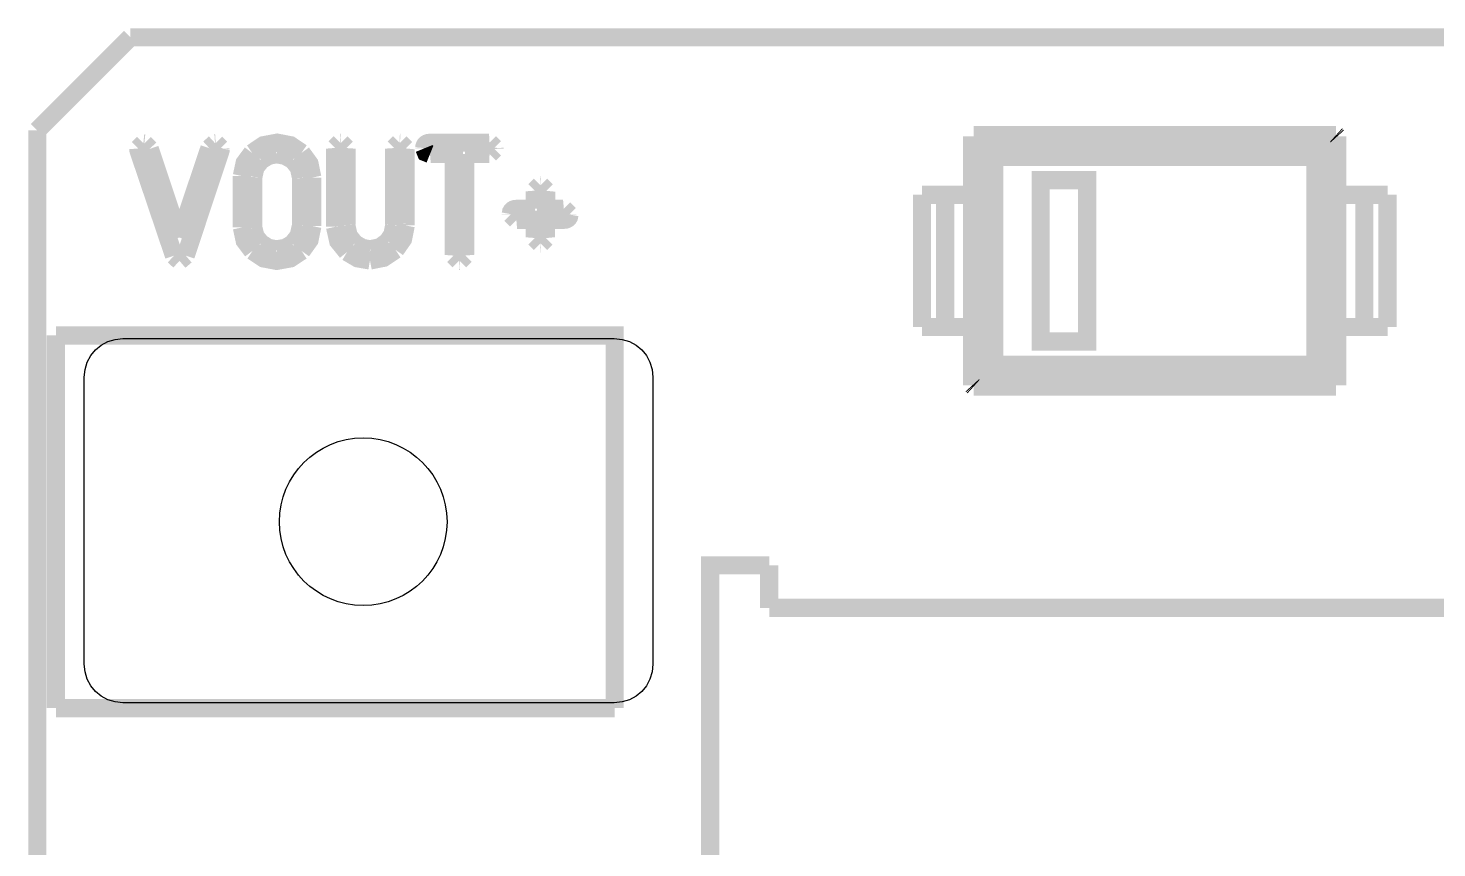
# Model space of a CAD drawing. Header units: millimetres. Extents: x 123.5 to 144.3, y 105.4 to 121.6.
# Drawn here: x 129.69 to 130.917, y 111.469 to 112.182 of the extents above; entities that cross this region are included whole.
import ezdxf

# ---------------------------------------------------------------- set-up
doc = ezdxf.new("R2010")
doc.units = ezdxf.units.MM
doc.layers.add('DESC', color=250, linetype='Continuous')

# ---------------------------------------------------------------- blocks, each defined once
blk = doc.blocks.new('CCRPBoard')
at = {"const_width": 0.008}
for points in [[(130.6275737818692, 113.1127466509165), (130.5866287818693, 113.0718016509165)], [(130.6275737818692, 113.1127466509165), (130.5866287818693, 113.0718016509165)], [(130.6275737818692, 113.1127466509165), (130.5866287818693, 113.0718016509165)], [(132.0606447818693, 113.1127466509165), (130.6275737818692, 113.1127466509165)], [(132.0606447818693, 113.1127466509165), (130.6275737818692, 113.1127466509165)], [(132.0606447818693, 113.1127466509165), (130.6275737818692, 113.1127466509165)], [(130.5866287818693, 113.0718016509165), (130.5866287818693, 112.4412506509165)], [(130.5866287818693, 113.0718016509165), (130.5866287818693, 112.4412506509165)], [(130.5866287818693, 113.0718016509165), (130.5866287818693, 112.4412506509165)], [(130.6310017818693, 113.0638986509165), (130.6332577818692, 113.0661546509165)], [(130.6310017818693, 113.0638986509165), (130.6332577818692, 113.0661546509165)], [(130.6310017818693, 113.0638986509165), (130.6332577818692, 113.0661546509165)], [(130.6337227818693, 113.0661066509165), (130.6332577818692, 113.0661546509165)], [(130.6337227818693, 113.0661066509165), (130.6332577818692, 113.0661546509165)], [(130.6337227818693, 113.0661066509165), (130.6332577818692, 113.0661546509165)], [(130.6360747818692, 113.0637056509165), (130.6337207818692, 113.0661056509165)], [(130.6360747818692, 113.0637056509165), (130.6337207818692, 113.0661056509165)], [(130.6360747818692, 113.0637056509165), (130.6337207818692, 113.0661056509165)], [(130.6623117818692, 113.0639816509165), (130.6647797818692, 113.0662436509165)], [(130.6623117818692, 113.0639816509165), (130.6647797818692, 113.0662436509165)], [(130.6623117818692, 113.0639816509165), (130.6647797818692, 113.0662436509165)], [(130.6647797818692, 113.0662436509165), (130.6650967818693, 113.0662656509165)], [(130.6647797818692, 113.0662436509165), (130.6650967818693, 113.0662656509165)], [(130.6647797818692, 113.0662436509165), (130.6650967818693, 113.0662656509165)], [(130.6673257818693, 113.0640376509165), (130.6650967818693, 113.0662656509165)], [(130.6673257818693, 113.0640376509165), (130.6650967818693, 113.0662656509165)], [(130.6673257818693, 113.0640376509165), (130.6650967818693, 113.0662656509165)], [(130.6810977818693, 113.0619236509165), (130.6861197818693, 113.0653006509165), (130.6921367818693, 113.0664266509165), (130.6979067818692, 113.0653116509165), (130.7028317818693, 113.0619696509165)], [(130.6810977818693, 113.0619236509165), (130.6861197818693, 113.0653006509165), (130.6921367818693, 113.0664266509165), (130.6979067818692, 113.0653116509165), (130.7028317818693, 113.0619696509165)], [(130.6810977818693, 113.0619236509165), (130.6861197818693, 113.0653006509165), (130.6921367818693, 113.0664266509165), (130.6979067818692, 113.0653116509165), (130.7028317818693, 113.0619696509165)], [(130.7175177818692, 113.0641336509165), (130.7198147818692, 113.0664306509165)], [(130.7175177818692, 113.0641336509165), (130.7198147818692, 113.0664306509165)], [(130.7175177818692, 113.0641336509165), (130.7198147818692, 113.0664306509165)], [(130.7199507818692, 113.0664266509165), (130.7198147818692, 113.0664306509165)], [(130.7199507818692, 113.0664266509165), (130.7198147818692, 113.0664306509165)], [(130.7199507818692, 113.0664266509165), (130.7198147818692, 113.0664306509165)], [(130.7199487818692, 113.0664256509165), (130.7201937818693, 113.0664386509165)], [(130.7199487818692, 113.0664256509165), (130.7201937818693, 113.0664386509165)], [(130.7199487818692, 113.0664256509165), (130.7201937818693, 113.0664386509165)], [(130.7225747818692, 113.0640576509165), (130.7201937818693, 113.0664386509165)], [(130.7225747818692, 113.0640576509165), (130.7201937818693, 113.0664386509165)], [(130.7225747818692, 113.0640576509165), (130.7201937818693, 113.0664386509165)], [(130.7435137818692, 113.0640666509165), (130.7458857818692, 113.0664376509165)], [(130.7435137818692, 113.0640666509165), (130.7458857818692, 113.0664376509165)], [(130.7435137818692, 113.0640666509165), (130.7458857818692, 113.0664376509165)], [(130.7461167818693, 113.0664266509165), (130.7458857818692, 113.0664376509165)], [(130.7461167818693, 113.0664266509165), (130.7458857818692, 113.0664376509165)], [(130.7461167818693, 113.0664266509165), (130.7458857818692, 113.0664376509165)], [(130.7461167818693, 113.0664266509165), (130.7461467818692, 113.0664266509165)], [(130.7461167818693, 113.0664266509165), (130.7461467818692, 113.0664266509165)], [(130.7461167818693, 113.0664266509165), (130.7461467818692, 113.0664266509165)], [(130.7486597818693, 113.0639136509165), (130.7461467818692, 113.0664266509165)], [(130.7486597818693, 113.0639136509165), (130.7461467818692, 113.0664266509165)], [(130.7486597818693, 113.0639136509165), (130.7461467818692, 113.0664266509165)], [(130.7567907818693, 113.0640496509165), (130.7568377818693, 113.0646066509165), (130.7569787818693, 113.0650896509165), (130.7572147818693, 113.0654976509165), (130.7575447818693, 113.0658316509165), (130.7579687818693, 113.0660916509165), (130.7584877818693, 113.0662776509165), (130.7598077818693, 113.0664266509165), (130.7852207818692, 113.0664266509165)], [(130.7567907818693, 113.0640496509165), (130.7568377818693, 113.0646066509165), (130.7569787818693, 113.0650896509165), (130.7572147818693, 113.0654976509165), (130.7575447818693, 113.0658316509165), (130.7579687818693, 113.0660916509165), (130.7584877818693, 113.0662776509165), (130.7598077818693, 113.0664266509165), (130.7852207818692, 113.0664266509165)], [(130.7567907818693, 113.0640496509165), (130.7568377818693, 113.0646066509165), (130.7569787818693, 113.0650896509165), (130.7572147818693, 113.0654976509165), (130.7575447818693, 113.0658316509165), (130.7579687818693, 113.0660916509165), (130.7584877818693, 113.0662776509165), (130.7598077818693, 113.0664266509165), (130.7852207818692, 113.0664266509165)], [(130.7852227818693, 113.0664266509165), (130.7854777818692, 113.0664406509165)], [(130.7852227818693, 113.0664266509165), (130.7854777818692, 113.0664406509165)], [(130.7852227818693, 113.0664266509165), (130.7854777818692, 113.0664406509165)], [(130.7877037818693, 113.0642146509165), (130.7854777818692, 113.0664406509165)], [(130.7877037818693, 113.0642146509165), (130.7854777818692, 113.0664406509165)], [(130.7877037818693, 113.0642146509165), (130.7854777818692, 113.0664406509165)], [(130.9977147818693, 113.0691826509165), (130.9977147818693, 113.0657216509165)], [(130.9977147818693, 113.0691826509165), (130.9977147818693, 113.0657216509165)], [(130.9977147818693, 113.0691826509165), (130.9977147818693, 113.0657216509165)], [(130.9977147818693, 113.0657216509165), (130.9977147818693, 113.0435496509165)], [(131.0032917818693, 113.0601456509165), (130.9977147818693, 113.0657216509165)], [(130.9977147818693, 113.0657216509165), (130.9977147818693, 113.0435496509165)], [(131.0032917818693, 113.0601456509165), (130.9977147818693, 113.0657216509165)], [(130.9977147818693, 113.0657216509165), (130.9977147818693, 113.0435496509165)], [(131.0032917818693, 113.0601456509165), (130.9977147818693, 113.0657216509165)], [(131.0017477818693, 113.0697546509165), (130.9982867818692, 113.0697546509165)], [(131.0017477818693, 113.0697546509165), (130.9982867818692, 113.0697546509165)], [(131.0017477818693, 113.0697546509165), (130.9982867818692, 113.0697546509165)], [(131.0017477818693, 113.0697546509165), (131.1541867818692, 113.0697546509165)], [(131.0073237818692, 113.0641786509165), (131.0017477818693, 113.0697546509165)], [(131.0017477818693, 113.0697546509165), (131.1541867818692, 113.0697546509165)], [(131.0073237818692, 113.0641786509165), (131.0017477818693, 113.0697546509165)], [(131.0017477818693, 113.0697546509165), (131.1541867818692, 113.0697546509165)], [(131.0073237818692, 113.0641786509165), (131.0017477818693, 113.0697546509165)], [(131.1541867818692, 113.0697546509165), (131.1486107818693, 113.0641786509165)], [(131.1541867818692, 113.0697546509165), (131.1486107818693, 113.0641786509165)], [(131.1541867818692, 113.0697546509165), (131.1486107818693, 113.0641786509165)], [(131.1526427818692, 113.0601456509165), (131.1582187818693, 113.0657216509165)], [(131.1526427818692, 113.0601456509165), (131.1582187818693, 113.0657216509165)], [(131.1526427818692, 113.0601456509165), (131.1582187818693, 113.0657216509165)], [(131.1576477818693, 113.0697546509165), (131.1541867818692, 113.0697546509165)], [(131.1576477818693, 113.0697546509165), (131.1541867818692, 113.0697546509165)], [(131.1576477818693, 113.0697546509165), (131.1541867818692, 113.0697546509165)], [(131.1579477818693, 113.0694826509165), (131.1576477818693, 113.0697546509165)], [(131.1579477818693, 113.0694826509165), (131.1576477818693, 113.0697546509165)], [(131.1579477818693, 113.0694826509165), (131.1576477818693, 113.0697546509165)], [(131.1579477818693, 113.0694826509165), (131.1582187818693, 113.0691826509165)], [(131.1579477818693, 113.0694826509165), (131.1582187818693, 113.0691826509165)], [(131.1579477818693, 113.0694826509165), (131.1582187818693, 113.0691826509165)], [(131.1582187818693, 113.0691826509165), (131.1582187818693, 113.0657216509165)], [(131.1582187818693, 113.0691826509165), (131.1582187818693, 113.0657216509165)], [(131.1582187818693, 113.0691826509165), (131.1582187818693, 113.0657216509165)], [(131.1582187818693, 113.0657216509165), (131.1582187818693, 113.0435496509165), (131.1582187818693, 112.9854076509165), (131.1582187818693, 112.9632356509165)], [(131.1582187818693, 113.0657216509165), (131.1582187818693, 113.0435496509165), (131.1582187818693, 112.9854076509165), (131.1582187818693, 112.9632356509165)], [(131.1582187818693, 113.0657216509165), (131.1582187818693, 113.0435496509165), (131.1582187818693, 112.9854076509165), (131.1582187818693, 112.9632356509165)], [(130.6310017818693, 113.0638906509165), (130.6310017818693, 113.0638986509165)], [(130.6310017818693, 113.0638906509165), (130.6310017818693, 113.0638986509165)], [(130.6310017818693, 113.0638906509165), (130.6310017818693, 113.0638986509165)], [(130.6467487818693, 113.0167416509165), (130.6312077818693, 113.0627466509165), (130.6310417818692, 113.0634086509165), (130.6310017818693, 113.0638896509165)], [(130.6467487818693, 113.0167416509165), (130.6312077818693, 113.0627466509165), (130.6310417818692, 113.0634086509165), (130.6310017818693, 113.0638896509165)], [(130.6467487818693, 113.0167416509165), (130.6312077818693, 113.0627466509165), (130.6310417818692, 113.0634086509165), (130.6310017818693, 113.0638896509165)], [(130.6360757818693, 113.0637066509165), (130.6491017818693, 113.0247636509165)], [(130.6360757818693, 113.0637066509165), (130.6491017818693, 113.0247636509165)], [(130.6360757818693, 113.0637066509165), (130.6491017818693, 113.0247636509165)], [(130.6491017818693, 113.0247636509165), (130.6623117818692, 113.0639806509165)], [(130.6491017818693, 113.0247636509165), (130.6623117818692, 113.0639806509165)], [(130.6491017818693, 113.0247636509165), (130.6623117818692, 113.0639806509165)], [(130.6673167818693, 113.0638436509165), (130.6672167818693, 113.0630336509165), (130.6669967818692, 113.0622666509165), (130.6518907818692, 113.0168096509165)], [(130.6673167818693, 113.0638436509165), (130.6672167818693, 113.0630336509165), (130.6669967818692, 113.0622666509165), (130.6518907818692, 113.0168096509165)], [(130.6673167818693, 113.0638436509165), (130.6672167818693, 113.0630336509165), (130.6669967818692, 113.0622666509165), (130.6518907818692, 113.0168096509165)], [(130.6673257818693, 113.0640376509165), (130.6673167818693, 113.0638436509165)], [(130.6673257818693, 113.0640376509165), (130.6673167818693, 113.0638436509165)], [(130.6673257818693, 113.0640376509165), (130.6673167818693, 113.0638436509165)], [(130.6765957818693, 113.0517786509165), (130.6778037818692, 113.0574706509165), (130.6811047818693, 113.0619306509165)], [(130.6765957818693, 113.0517786509165), (130.6778037818692, 113.0574706509165), (130.6811047818693, 113.0619306509165)], [(130.6765957818693, 113.0517786509165), (130.6778037818692, 113.0574706509165), (130.6811047818693, 113.0619306509165)], [(130.6917247818693, 113.0613526509165), (130.6883597818693, 113.0606896509165), (130.6850747818692, 113.0587016509165)], [(130.6917247818693, 113.0613526509165), (130.6883597818693, 113.0606896509165), (130.6850747818692, 113.0587016509165)], [(130.6917247818693, 113.0613526509165), (130.6883597818693, 113.0606896509165), (130.6850747818692, 113.0587016509165)], [(130.6989927818693, 113.0587466509165), (130.6955647818693, 113.0607006509165), (130.6917247818693, 113.0613526509165)], [(130.6989927818693, 113.0587466509165), (130.6955647818693, 113.0607006509165), (130.6917247818693, 113.0613526509165)], [(130.6989927818693, 113.0587466509165), (130.6955647818693, 113.0607006509165), (130.6917247818693, 113.0613526509165)], [(130.7075627818693, 113.0510976509165), (130.7063077818692, 113.0571756509165), (130.7028387818692, 113.0619636509165)], [(130.7075627818693, 113.0510976509165), (130.7063077818692, 113.0571756509165), (130.7028387818692, 113.0619636509165)], [(130.7075627818693, 113.0510976509165), (130.7063077818692, 113.0571756509165), (130.7028387818692, 113.0619636509165)], [(130.7175177818692, 113.0641336509165), (130.7175507818692, 113.0637506509165)], [(130.7175177818692, 113.0641336509165), (130.7175507818692, 113.0637506509165)], [(130.7175177818692, 113.0641336509165), (130.7175507818692, 113.0637506509165)], [(130.7175507818692, 113.0297446509165), (130.7175507818692, 113.0637526509165)], [(130.7175507818692, 113.0297446509165), (130.7175507818692, 113.0637526509165)], [(130.7175507818692, 113.0297446509165), (130.7175507818692, 113.0637526509165)], [(130.7225747818692, 113.0640576509165), (130.7225547818693, 113.0637506509165)], [(130.7225747818692, 113.0640576509165), (130.7225547818693, 113.0637506509165)], [(130.7225747818692, 113.0640576509165), (130.7225547818693, 113.0637506509165)], [(130.7225547818693, 113.0637526509165), (130.7225547818693, 113.0305226509165)], [(130.7225547818693, 113.0637526509165), (130.7225547818693, 113.0305226509165)], [(130.7225547818693, 113.0637526509165), (130.7225547818693, 113.0305226509165)], [(130.7435137818692, 113.0640666509165), (130.7435347818692, 113.0637526509165)], [(130.7435137818692, 113.0640666509165), (130.7435347818692, 113.0637526509165)], [(130.7435137818692, 113.0640666509165), (130.7435347818692, 113.0637526509165)], [(130.7435357818692, 113.0307056509165), (130.7435357818692, 113.0637526509165)], [(130.7435357818692, 113.0307056509165), (130.7435357818692, 113.0637526509165)], [(130.7435357818692, 113.0307056509165), (130.7435357818692, 113.0637526509165)], [(130.7486597818693, 113.0639136509165), (130.7486087818693, 113.0634086509165)], [(130.7486597818693, 113.0639136509165), (130.7486087818693, 113.0634086509165)], [(130.7486597818693, 113.0639136509165), (130.7486087818693, 113.0634086509165)], [(130.7486087818693, 113.0634096509165), (130.7486087818693, 113.0309106509165)], [(130.7486087818693, 113.0634096509165), (130.7486087818693, 113.0309106509165)], [(130.7486087818693, 113.0634096509165), (130.7486087818693, 113.0309106509165)], [(130.7567877818693, 113.0639226509165), (130.7567907818693, 113.0640496509165)], [(130.7567877818693, 113.0639226509165), (130.7567907818693, 113.0640496509165)], [(130.7567877818693, 113.0639226509165), (130.7567907818693, 113.0640496509165)], [(130.7567877818693, 113.0639226509165), (130.7575147818692, 113.0621336509165), (130.7593037818692, 113.0614066509165)], [(130.7567877818693, 113.0639226509165), (130.7575147818692, 113.0621336509165), (130.7593037818692, 113.0614066509165)], [(130.7567877818693, 113.0639226509165), (130.7575147818692, 113.0621336509165), (130.7593037818692, 113.0614066509165)], [(130.7597407818693, 113.0614446509165), (130.7593037818692, 113.0614066509165)], [(130.7597407818693, 113.0614446509165), (130.7593037818692, 113.0614066509165)], [(130.7597407818693, 113.0614446509165), (130.7593037818692, 113.0614066509165)], [(130.7697487818693, 113.0171296509165), (130.7697487818693, 113.0614436509165), (130.7597387818693, 113.0614436509165)], [(130.7697487818693, 113.0171296509165), (130.7697487818693, 113.0614436509165), (130.7597387818693, 113.0614436509165)], [(130.7697487818693, 113.0171296509165), (130.7697487818693, 113.0614436509165), (130.7597387818693, 113.0614436509165)], [(130.7747537818693, 113.0614436509165), (130.7747537818693, 113.0171986509165)], [(130.7852897818693, 113.0614436509165), (130.7747537818693, 113.0614436509165)], [(130.7747537818693, 113.0614436509165), (130.7747537818693, 113.0171986509165)], [(130.7852897818693, 113.0614436509165), (130.7747537818693, 113.0614436509165)], [(130.7747537818693, 113.0614436509165), (130.7747537818693, 113.0171986509165)], [(130.7852897818693, 113.0614436509165), (130.7747537818693, 113.0614436509165)], [(130.7852887818692, 113.0614436509165), (130.7854927818693, 113.0614346509165)], [(130.7852887818692, 113.0614436509165), (130.7854927818693, 113.0614346509165)], [(130.7852887818692, 113.0614436509165), (130.7854927818693, 113.0614346509165)], [(130.7877107818693, 113.0636516509165), (130.7854927818693, 113.0614346509165)], [(130.7877107818693, 113.0636516509165), (130.7854927818693, 113.0614346509165)], [(130.7877107818693, 113.0636516509165), (130.7854927818693, 113.0614346509165)], [(130.7877037818693, 113.0642146509165), (130.7876897818693, 113.0639586509165)], [(130.7877037818693, 113.0642146509165), (130.7876897818693, 113.0639586509165)], [(130.7877037818693, 113.0642146509165), (130.7876897818693, 113.0639586509165)], [(130.7877107818693, 113.0636516509165), (130.7876897818693, 113.0639566509165)], [(130.7877107818693, 113.0636516509165), (130.7876897818693, 113.0639566509165)], [(130.7877107818693, 113.0636516509165), (130.7876897818693, 113.0639566509165)], [(131.0032907818693, 113.0601466509165), (131.0044987818692, 113.0629706509165), (131.0073237818692, 113.0641786509165)], [(131.0032907818693, 113.0601466509165), (131.0044987818692, 113.0629706509165), (131.0073237818692, 113.0641786509165)], [(131.0032907818693, 113.0601466509165), (131.0044987818692, 113.0629706509165), (131.0073237818692, 113.0641786509165)], [(131.0032917818693, 113.0601456509165), (131.0032917818693, 112.9688116509165)], [(131.0073237818692, 113.0601456509165), (131.0032917818693, 113.0601456509165)], [(131.0032917818693, 113.0601456509165), (131.0032917818693, 112.9688116509165)], [(131.0073237818692, 113.0601456509165), (131.0032917818693, 113.0601456509165)], [(131.0032917818693, 113.0601456509165), (131.0032917818693, 112.9688116509165)], [(131.0073237818692, 113.0601456509165), (131.0032917818693, 113.0601456509165)], [(131.1486107818693, 113.0641786509165), (131.0073237818692, 113.0641786509165)], [(131.0073237818692, 113.0641786509165), (131.0073237818692, 113.0601456509165)], [(131.1486107818693, 113.0641786509165), (131.0073237818692, 113.0641786509165)], [(131.0073237818692, 113.0641786509165), (131.0073237818692, 113.0601456509165)], [(131.1486107818693, 113.0641786509165), (131.0073237818692, 113.0641786509165)], [(131.0073237818692, 113.0641786509165), (131.0073237818692, 113.0601456509165)], [(131.0073237818692, 112.9688116509165), (131.0073237818692, 113.0601456509165)], [(131.0073237818692, 113.0601456509165), (131.1486107818693, 113.0601456509165), (131.1486107818693, 112.9688116509165)], [(131.0073237818692, 112.9688116509165), (131.0073237818692, 113.0601456509165)], [(131.0073237818692, 113.0601456509165), (131.1486107818693, 113.0601456509165), (131.1486107818693, 112.9688116509165)], [(131.0073237818692, 112.9688116509165), (131.0073237818692, 113.0601456509165)], [(131.0073237818692, 113.0601456509165), (131.1486107818693, 113.0601456509165), (131.1486107818693, 112.9688116509165)], [(131.1486107818693, 113.0601456509165), (131.1486107818693, 113.0641786509165)], [(131.1526427818692, 113.0601466509165), (131.1514357818693, 113.0629706509165), (131.1486107818693, 113.0641786509165)], [(131.1486107818693, 113.0601456509165), (131.1486107818693, 113.0641786509165)], [(131.1526427818692, 113.0601466509165), (131.1514357818693, 113.0629706509165), (131.1486107818693, 113.0641786509165)], [(131.1486107818693, 113.0601456509165), (131.1486107818693, 113.0641786509165)], [(131.1526427818692, 113.0601466509165), (131.1514357818693, 113.0629706509165), (131.1486107818693, 113.0641786509165)], [(131.1526427818692, 113.0601456509165), (131.1486107818693, 113.0601456509165)], [(131.1526427818692, 113.0601456509165), (131.1486107818693, 113.0601456509165)], [(131.1526427818692, 113.0601456509165), (131.1486107818693, 113.0601456509165)], [(131.1526427818692, 112.9688116509165), (131.1526427818692, 113.0601456509165)], [(131.1526427818692, 112.9688116509165), (131.1526427818692, 113.0601456509165)], [(131.1526427818692, 112.9688116509165), (131.1526427818692, 113.0601456509165)], [(130.6816357818693, 113.0514006509165), (130.6825517818693, 113.0555286509165), (130.6850697818693, 113.0586976509165)], [(130.6816357818693, 113.0514006509165), (130.6825517818693, 113.0555286509165), (130.6850697818693, 113.0586976509165)], [(130.6816357818693, 113.0514006509165), (130.6825517818693, 113.0555286509165), (130.6850697818693, 113.0586976509165)], [(130.7025877818693, 113.0511766509165), (130.7016267818693, 113.0554666509165), (130.6989927818693, 113.0587466509165)], [(130.7025877818693, 113.0511766509165), (130.7016267818693, 113.0554666509165), (130.6989927818693, 113.0587466509165)], [(130.7025877818693, 113.0511766509165), (130.7016267818693, 113.0554666509165), (130.6989927818693, 113.0587466509165)], [(130.6765957818693, 113.0291506509165), (130.6765957818693, 113.0517766509165)], [(130.6765957818693, 113.0291506509165), (130.6765957818693, 113.0517766509165)], [(130.6765957818693, 113.0291506509165), (130.6765957818693, 113.0517766509165)], [(130.6816357818693, 113.0514006509165), (130.6816467818693, 113.0509546509165)], [(130.6816357818693, 113.0514006509165), (130.6816467818693, 113.0509546509165)], [(130.6816357818693, 113.0514006509165), (130.6816467818693, 113.0509546509165)], [(130.6816467818693, 113.0509536509165), (130.6816467818693, 113.0289916509165)], [(130.6816467818693, 113.0509536509165), (130.6816467818693, 113.0289916509165)], [(130.6816467818693, 113.0509536509165), (130.6816467818693, 113.0289916509165)], [(130.7025877818693, 113.0511766509165), (130.7025807818692, 113.0508186509165)], [(130.7025877818693, 113.0511766509165), (130.7025807818692, 113.0508186509165)], [(130.7025877818693, 113.0511766509165), (130.7025807818692, 113.0508186509165)], [(130.7025807818692, 113.0299736509165), (130.7025807818692, 113.0508166509165)], [(130.7025807818692, 113.0299736509165), (130.7025807818692, 113.0508166509165)], [(130.7025807818692, 113.0299736509165), (130.7025807818692, 113.0508166509165)], [(130.7075627818693, 113.0510976509165), (130.7075627818693, 113.0510716509165)], [(130.7075627818693, 113.0510976509165), (130.7075627818693, 113.0510716509165)], [(130.7075627818693, 113.0510976509165), (130.7075627818693, 113.0510716509165)], [(130.7075627818693, 113.0510676509165), (130.7075627818693, 113.0301106509165)], [(130.7075627818693, 113.0510676509165), (130.7075627818693, 113.0301106509165)], [(130.7075627818693, 113.0510676509165), (130.7075627818693, 113.0301106509165)], [(130.8053967818693, 113.0453526509165), (130.8077817818693, 113.0477376509165)], [(130.8053967818693, 113.0453526509165), (130.8077817818693, 113.0477376509165)], [(130.8053967818693, 113.0453526509165), (130.8077817818693, 113.0477376509165)], [(130.8079597818692, 113.0477316509165), (130.8077817818693, 113.0477376509165)], [(130.8079597818692, 113.0477316509165), (130.8077817818693, 113.0477376509165)], [(130.8079597818692, 113.0477316509165), (130.8077817818693, 113.0477376509165)], [(130.8079617818693, 113.0477316509165), (130.8079827818692, 113.0477316509165)], [(130.8079617818693, 113.0477316509165), (130.8079827818692, 113.0477316509165)], [(130.8079617818693, 113.0477316509165), (130.8079827818692, 113.0477316509165)], [(130.8104337818692, 113.0452796509165), (130.8079827818692, 113.0477316509165)], [(130.8104337818692, 113.0452796509165), (130.8079827818692, 113.0477316509165)], [(130.8104337818692, 113.0452796509165), (130.8079827818692, 113.0477316509165)], [(131.0277967818693, 112.9790476509165), (131.0482687818692, 112.9790476509165), (131.0482687818692, 113.0499096509165), (131.0277967818693, 113.0499096509165), (131.0277967818693, 112.9790476509165)], [(131.0277967818693, 112.9790476509165), (131.0482687818692, 112.9790476509165), (131.0482687818692, 113.0499096509165), (131.0277967818693, 113.0499096509165), (131.0277967818693, 112.9790476509165)], [(131.0277967818693, 112.9790476509165), (131.0482687818692, 112.9790476509165), (131.0482687818692, 113.0499096509165), (131.0277967818693, 113.0499096509165), (131.0277967818693, 112.9790476509165)], [(130.8053967818693, 113.0453526509165), (130.8054247818692, 113.0449876509165)], [(130.8053967818693, 113.0453526509165), (130.8054247818692, 113.0449876509165)], [(130.8053967818693, 113.0453526509165), (130.8054247818692, 113.0449876509165)], [(130.8054237818693, 113.0373786509165), (130.8054237818693, 113.0449886509165)], [(130.8054237818693, 113.0373786509165), (130.8054237818693, 113.0449886509165)], [(130.8054237818693, 113.0373786509165), (130.8054237818693, 113.0449886509165)], [(130.8104337818692, 113.0452796509165), (130.8103837818693, 113.0447826509165)], [(130.8104337818692, 113.0452796509165), (130.8103837818693, 113.0447826509165)], [(130.8104337818692, 113.0452796509165), (130.8103837818693, 113.0447826509165)], [(130.8103837818693, 113.0447836509165), (130.8103837818693, 113.0373556509165), (130.8177197818692, 113.0373556509165)], [(130.8103837818693, 113.0447836509165), (130.8103837818693, 113.0373556509165), (130.8177197818692, 113.0373556509165)], [(130.8103837818693, 113.0447836509165), (130.8103837818693, 113.0373556509165), (130.8177197818692, 113.0373556509165)], [(130.9756047818693, 113.0435496509165), (130.9756047818693, 112.9854076509165)], [(130.9858407818693, 113.0435496509165), (130.9756047818693, 113.0435496509165)], [(130.9756047818693, 113.0435496509165), (130.9756047818693, 112.9854076509165)], [(130.9858407818693, 113.0435496509165), (130.9756047818693, 113.0435496509165)], [(130.9756047818693, 113.0435496509165), (130.9756047818693, 112.9854076509165)], [(130.9858407818693, 113.0435496509165), (130.9756047818693, 113.0435496509165)], [(130.9858407818693, 113.0435496509165), (130.9977147818693, 113.0435496509165)], [(130.9858407818693, 112.9854076509165), (130.9858407818693, 113.0435496509165)], [(130.9858407818693, 113.0435496509165), (130.9977147818693, 113.0435496509165)], [(130.9858407818693, 112.9854076509165), (130.9858407818693, 113.0435496509165)], [(130.9858407818693, 113.0435496509165), (130.9977147818693, 113.0435496509165)], [(130.9858407818693, 112.9854076509165), (130.9858407818693, 113.0435496509165)], [(130.9977147818693, 113.0435496509165), (130.9977147818693, 112.9854076509165)], [(130.9977147818693, 113.0435496509165), (130.9977147818693, 112.9854076509165)], [(130.9977147818693, 113.0435496509165), (130.9977147818693, 112.9854076509165)], [(131.1582187818693, 113.0435496509165), (131.1700927818692, 113.0435496509165)], [(131.1582187818693, 113.0435496509165), (131.1700927818692, 113.0435496509165)], [(131.1582187818693, 113.0435496509165), (131.1700927818692, 113.0435496509165)], [(131.1700927818692, 113.0435496509165), (131.1803297818693, 113.0435496509165)], [(131.1700927818692, 113.0435496509165), (131.1700927818692, 112.9854076509165)], [(131.1700927818692, 113.0435496509165), (131.1803297818693, 113.0435496509165)], [(131.1700927818692, 113.0435496509165), (131.1700927818692, 112.9854076509165)], [(131.1700927818692, 113.0435496509165), (131.1803297818693, 113.0435496509165)], [(131.1700927818692, 113.0435496509165), (131.1700927818692, 112.9854076509165)], [(131.1803297818693, 112.9854076509165), (131.1803297818693, 113.0435496509165)], [(131.1803297818693, 112.9854076509165), (131.1803297818693, 113.0435496509165)], [(131.1803297818693, 112.9854076509165), (131.1803297818693, 113.0435496509165)], [(130.7948167818693, 113.0349056509165), (130.7948197818693, 113.0350256509165)], [(130.7948167818693, 113.0349056509165), (130.7948197818693, 113.0350256509165)], [(130.7948167818693, 113.0349056509165), (130.7948197818693, 113.0350256509165)], [(130.7948167818693, 113.0349056509165), (130.7972717818693, 113.0324506509165)], [(130.7948167818693, 113.0349056509165), (130.7972717818693, 113.0324506509165)], [(130.7948167818693, 113.0349056509165), (130.7972717818693, 113.0324506509165)], [(130.7948197818693, 113.0350246509165), (130.7950037818692, 113.0360546509165), (130.7952337818693, 113.0364586509165), (130.7955567818693, 113.0367896509165), (130.7959717818692, 113.0370476509165), (130.7964777818692, 113.0372316509165), (130.7977677818693, 113.0373786509165), (130.8054237818693, 113.0373786509165)], [(130.7948197818693, 113.0350246509165), (130.7950037818692, 113.0360546509165), (130.7952337818693, 113.0364586509165), (130.7955567818693, 113.0367896509165), (130.7959717818692, 113.0370476509165), (130.7964777818692, 113.0372316509165), (130.7977677818693, 113.0373786509165), (130.8054237818693, 113.0373786509165)], [(130.7948197818693, 113.0350246509165), (130.7950037818692, 113.0360546509165), (130.7952337818693, 113.0364586509165), (130.7955567818693, 113.0367896509165), (130.7959717818692, 113.0370476509165), (130.7964777818692, 113.0372316509165), (130.7977677818693, 113.0373786509165), (130.8054237818693, 113.0373786509165)], [(130.8205987818693, 113.0348416509165), (130.8204147818693, 113.0338116509165), (130.8201847818692, 113.0334076509165), (130.8198617818693, 113.0330766509165), (130.8194477818693, 113.0328186509165), (130.8189407818693, 113.0326346509165), (130.8176507818692, 113.0324876509165), (130.8102917818693, 113.0324876509165), (130.8102917818693, 113.0249686509165)], [(130.8205987818693, 113.0348416509165), (130.8204147818693, 113.0338116509165), (130.8201847818692, 113.0334076509165), (130.8198617818693, 113.0330766509165), (130.8194477818693, 113.0328186509165), (130.8189407818693, 113.0326346509165), (130.8176507818692, 113.0324876509165), (130.8102917818693, 113.0324876509165), (130.8102917818693, 113.0249686509165)], [(130.8205987818693, 113.0348416509165), (130.8204147818693, 113.0338116509165), (130.8201847818692, 113.0334076509165), (130.8198617818693, 113.0330766509165), (130.8194477818693, 113.0328186509165), (130.8189407818693, 113.0326346509165), (130.8176507818692, 113.0324876509165), (130.8102917818693, 113.0324876509165), (130.8102917818693, 113.0249686509165)], [(130.8177177818692, 113.0373556509165), (130.8181547818693, 113.0373946509165)], [(130.8177177818692, 113.0373556509165), (130.8181547818693, 113.0373946509165)], [(130.8177177818692, 113.0373556509165), (130.8181547818693, 113.0373946509165)], [(130.8206017818692, 113.0349486509165), (130.8181547818693, 113.0373946509165)], [(130.8206017818692, 113.0349486509165), (130.8181547818693, 113.0373946509165)], [(130.8206017818692, 113.0349486509165), (130.8181547818693, 113.0373946509165)], [(130.8206017818692, 113.0349486509165), (130.8205987818693, 113.0348416509165)], [(130.8206017818692, 113.0349486509165), (130.8205987818693, 113.0348416509165)], [(130.8206017818692, 113.0349486509165), (130.8205987818693, 113.0348416509165)], [(130.6765957818693, 113.0291606509165), (130.6778297818693, 113.0233656509165), (130.6812307818693, 113.0188476509165)], [(130.6765957818693, 113.0291606509165), (130.6778297818693, 113.0233656509165), (130.6812307818693, 113.0188476509165)], [(130.6765957818693, 113.0291606509165), (130.6778297818693, 113.0233656509165), (130.6812307818693, 113.0188476509165)], [(130.6816467818693, 113.0289946509165), (130.6826067818693, 113.0251236509165), (130.6850777818693, 113.0222006509165)], [(130.6816467818693, 113.0289946509165), (130.6826067818693, 113.0251236509165), (130.6850777818693, 113.0222006509165)], [(130.6816467818693, 113.0289946509165), (130.6826067818693, 113.0251236509165), (130.6850777818693, 113.0222006509165)], [(130.7025807818692, 113.0299746509165), (130.7015587818693, 113.0254546509165), (130.6987827818693, 113.0219946509165)], [(130.7025807818692, 113.0299746509165), (130.7015587818693, 113.0254546509165), (130.6987827818693, 113.0219946509165)], [(130.7025807818692, 113.0299746509165), (130.7015587818693, 113.0254546509165), (130.6987827818693, 113.0219946509165)], [(130.7075667818692, 113.0297856509165), (130.7063147818693, 113.0236716509165), (130.7028537818693, 113.0188426509165)], [(130.7075667818692, 113.0297856509165), (130.7063147818693, 113.0236716509165), (130.7028537818693, 113.0188426509165)], [(130.7075667818692, 113.0297856509165), (130.7063147818693, 113.0236716509165), (130.7028537818693, 113.0188426509165)], [(130.7075667818692, 113.0297856509165), (130.7075637818693, 113.0301006509165)], [(130.7075667818692, 113.0297856509165), (130.7075637818693, 113.0301006509165)], [(130.7075667818692, 113.0297856509165), (130.7075637818693, 113.0301006509165)], [(130.7175467818693, 113.0294426509165), (130.7175497818693, 113.0297416509165)], [(130.7175467818693, 113.0294426509165), (130.7175497818693, 113.0297416509165)], [(130.7175467818693, 113.0294426509165), (130.7175497818693, 113.0297416509165)], [(130.7175467818693, 113.0294426509165), (130.7189587818692, 113.0231586509165), (130.7228317818692, 113.0183616509165)], [(130.7175467818693, 113.0294426509165), (130.7189587818692, 113.0231586509165), (130.7228317818692, 113.0183616509165)], [(130.7175467818693, 113.0294426509165), (130.7189587818692, 113.0231586509165), (130.7228317818692, 113.0183616509165)], [(130.7225397818692, 113.0299636509165), (130.7225547818693, 113.0305146509165)], [(130.7225397818692, 113.0299636509165), (130.7225547818693, 113.0305146509165)], [(130.7225397818692, 113.0299636509165), (130.7225547818693, 113.0305146509165)], [(130.7225397818692, 113.0299636509165), (130.7235297818692, 113.0255096509165), (130.7262507818693, 113.0220946509165)], [(130.7225397818692, 113.0299636509165), (130.7235297818692, 113.0255096509165), (130.7262507818693, 113.0220946509165)], [(130.7225397818692, 113.0299636509165), (130.7235297818692, 113.0255096509165), (130.7262507818693, 113.0220946509165)], [(130.7435587818692, 113.0300166509165), (130.7428077818693, 113.0261176509165), (130.7407227818693, 113.0229786509165)], [(130.7435587818692, 113.0300166509165), (130.7428077818693, 113.0261176509165), (130.7407227818693, 113.0229786509165)], [(130.7435587818692, 113.0300166509165), (130.7428077818693, 113.0261176509165), (130.7407227818693, 113.0229786509165)], [(130.7435587818692, 113.0300166509165), (130.7435347818692, 113.0307066509165)], [(130.7435587818692, 113.0300166509165), (130.7435347818692, 113.0307066509165)], [(130.7435587818692, 113.0300166509165), (130.7435347818692, 113.0307066509165)], [(130.7486337818692, 113.0300446509165), (130.7474377818693, 113.0240716509165), (130.7441257818693, 113.0193206509165)], [(130.7486337818692, 113.0300446509165), (130.7474377818693, 113.0240716509165), (130.7441257818693, 113.0193206509165)], [(130.7486337818692, 113.0300446509165), (130.7474377818693, 113.0240716509165), (130.7441257818693, 113.0193206509165)], [(130.7486337818692, 113.0300446509165), (130.7486087818693, 113.0309086509165)], [(130.7486337818692, 113.0300446509165), (130.7486087818693, 113.0309086509165)], [(130.7486337818692, 113.0300446509165), (130.7486087818693, 113.0309086509165)], [(130.7976987818693, 113.0324876509165), (130.7972717818693, 113.0324506509165)], [(130.7976987818693, 113.0324876509165), (130.7972717818693, 113.0324506509165)], [(130.7976987818693, 113.0324876509165), (130.7972717818693, 113.0324506509165)], [(130.8054237818693, 113.0249006509165), (130.8054237818693, 113.0324876509165), (130.7976997818693, 113.0324876509165)], [(130.8054237818693, 113.0249006509165), (130.8054237818693, 113.0324876509165), (130.7976997818693, 113.0324876509165)], [(130.8054237818693, 113.0249006509165), (130.8054237818693, 113.0324876509165), (130.7976997818693, 113.0324876509165)], [(130.6850747818692, 113.0222036509165), (130.6882277818692, 113.0202156509165), (130.6917477818693, 113.0195526509165)], [(130.6850747818692, 113.0222036509165), (130.6882277818692, 113.0202156509165), (130.6917477818693, 113.0195526509165)], [(130.6850747818692, 113.0222036509165), (130.6882277818692, 113.0202156509165), (130.6917477818693, 113.0195526509165)], [(130.6917477818693, 113.0195526509165), (130.6956667818692, 113.0201636509165), (130.6987867818692, 113.0219976509165)], [(130.6917477818693, 113.0195526509165), (130.6956667818692, 113.0201636509165), (130.6987867818692, 113.0219976509165)], [(130.6917477818693, 113.0195526509165), (130.6956667818692, 113.0201636509165), (130.6987867818692, 113.0219976509165)], [(130.7262577818693, 113.0220896509165), (130.7295717818693, 113.0201866509165), (130.7329767818692, 113.0195526509165)], [(130.7262577818693, 113.0220896509165), (130.7295717818693, 113.0201866509165), (130.7329767818692, 113.0195526509165)], [(130.7262577818693, 113.0220896509165), (130.7295717818693, 113.0201866509165), (130.7329767818692, 113.0195526509165)], [(130.7407277818693, 113.0229846509165), (130.7373207818692, 113.0204796509165), (130.7329817818693, 113.0195526509165)], [(130.7407277818693, 113.0229846509165), (130.7373207818692, 113.0204796509165), (130.7329817818693, 113.0195526509165)], [(130.7407277818693, 113.0229846509165), (130.7373207818692, 113.0204796509165), (130.7329817818693, 113.0195526509165)], [(130.8053957818693, 113.0245336509165), (130.8054247818692, 113.0249016509165)], [(130.8053957818693, 113.0245336509165), (130.8054247818692, 113.0249016509165)], [(130.8053957818693, 113.0245336509165), (130.8054247818692, 113.0249016509165)], [(130.8053957818693, 113.0245336509165), (130.8078017818692, 113.0221276509165)], [(130.8053957818693, 113.0245336509165), (130.8078017818692, 113.0221276509165)], [(130.8053957818693, 113.0245336509165), (130.8078017818692, 113.0221276509165)], [(130.8079817818692, 113.0221346509165), (130.8078017818692, 113.0221276509165)], [(130.8079817818692, 113.0221346509165), (130.8078017818692, 113.0221276509165)], [(130.8079817818692, 113.0221346509165), (130.8078017818692, 113.0221276509165)], [(130.8079837818693, 113.0221346509165), (130.8079927818692, 113.0221346509165)], [(130.8079837818693, 113.0221346509165), (130.8079927818692, 113.0221346509165)], [(130.8079837818693, 113.0221346509165), (130.8079927818692, 113.0221346509165)], [(130.8103427818693, 113.0244846509165), (130.8079927818692, 113.0221346509165)], [(130.8103427818693, 113.0244846509165), (130.8079927818692, 113.0221346509165)], [(130.8103427818693, 113.0244846509165), (130.8079927818692, 113.0221346509165)], [(130.8103427818693, 113.0244846509165), (130.8102917818693, 113.0249696509165)], [(130.8103427818693, 113.0244846509165), (130.8102917818693, 113.0249696509165)], [(130.8103427818693, 113.0244846509165), (130.8102917818693, 113.0249696509165)], [(130.6467477818693, 113.0167426509165), (130.6491707818693, 113.0144786509165)], [(130.6467477818693, 113.0167426509165), (130.6491707818693, 113.0144786509165)], [(130.6467477818693, 113.0167426509165), (130.6491707818693, 113.0144786509165)], [(130.6518897818692, 113.0168096509165), (130.6491707818693, 113.0144786509165)], [(130.6518897818692, 113.0168096509165), (130.6491707818693, 113.0144786509165)], [(130.6518897818692, 113.0168096509165), (130.6491707818693, 113.0144786509165)], [(130.7028547818693, 113.0188436509165), (130.6978727818693, 113.0155696509165), (130.6918847818692, 113.0144786509165), (130.6861717818693, 113.0155696509165), (130.6812347818693, 113.0188436509165)], [(130.7028547818693, 113.0188436509165), (130.6978727818693, 113.0155696509165), (130.6918847818692, 113.0144786509165), (130.6861717818693, 113.0155696509165), (130.6812347818693, 113.0188436509165)], [(130.7028547818693, 113.0188436509165), (130.6978727818693, 113.0155696509165), (130.6918847818692, 113.0144786509165), (130.6861717818693, 113.0155696509165), (130.6812347818693, 113.0188436509165)], [(130.7329077818692, 113.0146616509165), (130.7275657818693, 113.0155876509165), (130.7228297818693, 113.0183636509165)], [(130.7329077818692, 113.0146616509165), (130.7275657818693, 113.0155876509165), (130.7228297818693, 113.0183636509165)], [(130.7329077818692, 113.0146616509165), (130.7275657818693, 113.0155876509165), (130.7228297818693, 113.0183636509165)], [(130.7441297818692, 113.0193236509165), (130.7388897818693, 113.0158266509165), (130.7329077818692, 113.0146616509165)], [(130.7441297818692, 113.0193236509165), (130.7388897818693, 113.0158266509165), (130.7329077818692, 113.0146616509165)], [(130.7441297818692, 113.0193236509165), (130.7388897818693, 113.0158266509165), (130.7329077818692, 113.0146616509165)], [(130.7697257818693, 113.0168006509165), (130.7697487818693, 113.0171286509165)], [(130.7697257818693, 113.0168006509165), (130.7697487818693, 113.0171286509165)], [(130.7697257818693, 113.0168006509165), (130.7697487818693, 113.0171286509165)], [(130.7697257818693, 113.0168006509165), (130.7720567818693, 113.0144696509165)], [(130.7697257818693, 113.0168006509165), (130.7720567818693, 113.0144696509165)], [(130.7697257818693, 113.0168006509165), (130.7720567818693, 113.0144696509165)], [(130.7747827818692, 113.0168286509165), (130.7724277818693, 113.0144726509165)], [(130.7747827818692, 113.0168286509165), (130.7724277818693, 113.0144726509165)], [(130.7747827818692, 113.0168286509165), (130.7724277818693, 113.0144726509165)], [(130.7747827818692, 113.0168286509165), (130.7747537818693, 113.0171966509165)], [(130.7747827818692, 113.0168286509165), (130.7747537818693, 113.0171966509165)], [(130.7747827818692, 113.0168286509165), (130.7747537818693, 113.0171966509165)], [(130.7722637818692, 113.0144786509165), (130.7720567818693, 113.0144696509165)], [(130.7722637818692, 113.0144786509165), (130.7720567818693, 113.0144696509165)], [(130.7722637818692, 113.0144786509165), (130.7720567818693, 113.0144696509165)], [(130.7722637818692, 113.0144786509165), (130.7724277818693, 113.0144726509165)], [(130.7722637818692, 113.0144786509165), (130.7724277818693, 113.0144726509165)], [(130.7722637818692, 113.0144786509165), (130.7724277818693, 113.0144726509165)], [(130.9756047818693, 112.9854076509165), (130.9858407818693, 112.9854076509165)], [(130.9756047818693, 112.9854076509165), (130.9858407818693, 112.9854076509165)], [(130.9756047818693, 112.9854076509165), (130.9858407818693, 112.9854076509165)], [(130.9977147818693, 112.9854076509165), (130.9858407818693, 112.9854076509165)], [(130.9977147818693, 112.9854076509165), (130.9858407818693, 112.9854076509165)], [(130.9977147818693, 112.9854076509165), (130.9858407818693, 112.9854076509165)], [(130.9977147818693, 112.9854076509165), (130.9977147818693, 112.9632356509165)], [(130.9977147818693, 112.9854076509165), (130.9977147818693, 112.9632356509165)], [(130.9977147818693, 112.9854076509165), (130.9977147818693, 112.9632356509165)], [(131.1700927818692, 112.9854076509165), (131.1582187818693, 112.9854076509165)], [(131.1700927818692, 112.9854076509165), (131.1582187818693, 112.9854076509165)], [(131.1700927818692, 112.9854076509165), (131.1582187818693, 112.9854076509165)], [(131.1700927818692, 112.9854076509165), (131.1803297818693, 112.9854076509165)], [(131.1700927818692, 112.9854076509165), (131.1803297818693, 112.9854076509165)], [(131.1700927818692, 112.9854076509165), (131.1803297818693, 112.9854076509165)], [(130.5948177818693, 112.9817226509165), (130.5948177818693, 112.8179436509165)], [(130.5948177818693, 112.9817226509165), (130.8404867818693, 112.9817226509165), (130.8404867818693, 112.8179436509165)], [(130.5948177818693, 112.9817226509165), (130.5948177818693, 112.8179436509165)], [(130.5948177818693, 112.9817226509165), (130.8404867818693, 112.9817226509165), (130.8404867818693, 112.8179436509165)], [(130.5948177818693, 112.9817226509165), (130.5948177818693, 112.8179436509165)], [(130.5948177818693, 112.9817226509165), (130.8404867818693, 112.9817226509165), (130.8404867818693, 112.8179436509165)], [(130.9977147818693, 112.9632356509165), (131.0032917818693, 112.9688116509165)], [(130.9977147818693, 112.9632356509165), (131.0032917818693, 112.9688116509165)], [(130.9977147818693, 112.9632356509165), (131.0032917818693, 112.9688116509165)], [(131.0032907818693, 112.9688116509165), (131.0044987818692, 112.9659866509165), (131.0073237818692, 112.9647786509165)], [(131.0032907818693, 112.9688116509165), (131.0044987818692, 112.9659866509165), (131.0073237818692, 112.9647786509165)], [(131.0032907818693, 112.9688116509165), (131.0044987818692, 112.9659866509165), (131.0073237818692, 112.9647786509165)], [(131.0032917818693, 112.9688116509165), (131.0073237818692, 112.9688116509165)], [(131.0032917818693, 112.9688116509165), (131.0073237818692, 112.9688116509165)], [(131.0032917818693, 112.9688116509165), (131.0073237818692, 112.9688116509165)], [(131.1486107818693, 112.9688116509165), (131.0073237818692, 112.9688116509165)], [(131.0073237818692, 112.9688116509165), (131.0073237818692, 112.9647796509165)], [(131.1486107818693, 112.9688116509165), (131.0073237818692, 112.9688116509165)], [(131.0073237818692, 112.9688116509165), (131.0073237818692, 112.9647796509165)], [(131.1486107818693, 112.9688116509165), (131.0073237818692, 112.9688116509165)], [(131.0073237818692, 112.9688116509165), (131.0073237818692, 112.9647796509165)], [(131.1486107818693, 112.9647796509165), (131.1486107818693, 112.9688116509165)], [(131.1486107818693, 112.9688116509165), (131.1526427818692, 112.9688116509165)], [(131.1526427818692, 112.9688116509165), (131.1514357818693, 112.9659866509165), (131.1486107818693, 112.9647786509165)], [(131.1486107818693, 112.9647796509165), (131.1486107818693, 112.9688116509165)], [(131.1486107818693, 112.9688116509165), (131.1526427818692, 112.9688116509165)], [(131.1526427818692, 112.9688116509165), (131.1514357818693, 112.9659866509165), (131.1486107818693, 112.9647786509165)], [(131.1486107818693, 112.9647796509165), (131.1486107818693, 112.9688116509165)], [(131.1486107818693, 112.9688116509165), (131.1526427818692, 112.9688116509165)], [(131.1526427818692, 112.9688116509165), (131.1514357818693, 112.9659866509165), (131.1486107818693, 112.9647786509165)], [(131.1582187818693, 112.9632356509165), (131.1526427818692, 112.9688116509165)], [(131.1582187818693, 112.9632356509165), (131.1526427818692, 112.9688116509165)], [(131.1582187818693, 112.9632356509165), (131.1526427818692, 112.9688116509165)], [(130.9977147818693, 112.9632356509165), (130.9977147818693, 112.9597746509165)], [(130.9977147818693, 112.9632356509165), (130.9977147818693, 112.9597746509165)], [(130.9977147818693, 112.9632356509165), (130.9977147818693, 112.9597746509165)], [(131.0073237818692, 112.9647796509165), (131.0017477818693, 112.9592026509165)], [(131.0073237818692, 112.9647796509165), (131.0017477818693, 112.9592026509165)], [(131.0073237818692, 112.9647796509165), (131.0017477818693, 112.9592026509165)], [(131.0073237818692, 112.9647796509165), (131.1486107818693, 112.9647796509165)], [(131.0073237818692, 112.9647796509165), (131.1486107818693, 112.9647796509165)], [(131.0073237818692, 112.9647796509165), (131.1486107818693, 112.9647796509165)], [(131.1541867818692, 112.9592026509165), (131.1486107818693, 112.9647796509165)], [(131.1541867818692, 112.9592026509165), (131.1486107818693, 112.9647796509165)], [(131.1541867818692, 112.9592026509165), (131.1486107818693, 112.9647796509165)], [(131.1582187818693, 112.9632356509165), (131.1582187818693, 112.9597746509165)], [(131.1582187818693, 112.9632356509165), (131.1582187818693, 112.9597746509165)], [(131.1582187818693, 112.9632356509165), (131.1582187818693, 112.9597746509165)], [(130.9979867818693, 112.9594746509165), (130.9977147818693, 112.9597746509165)], [(130.9979867818693, 112.9594746509165), (130.9977147818693, 112.9597746509165)], [(130.9979867818693, 112.9594746509165), (130.9977147818693, 112.9597746509165)], [(130.9979867818693, 112.9594746509165), (130.9982867818692, 112.9592036509165)], [(130.9979867818693, 112.9594746509165), (130.9982867818692, 112.9592036509165)], [(130.9979867818693, 112.9594746509165), (130.9982867818692, 112.9592036509165)], [(130.9982867818692, 112.9592026509165), (131.0017477818693, 112.9592026509165)], [(130.9982867818692, 112.9592026509165), (131.0017477818693, 112.9592026509165)], [(130.9982867818692, 112.9592026509165), (131.0017477818693, 112.9592026509165)], [(131.0017477818693, 112.9592026509165), (131.1541867818692, 112.9592026509165)], [(131.0017477818693, 112.9592026509165), (131.1541867818692, 112.9592026509165)], [(131.0017477818693, 112.9592026509165), (131.1541867818692, 112.9592026509165)], [(131.1541867818692, 112.9592026509165), (131.1576477818693, 112.9592026509165)], [(131.1541867818692, 112.9592026509165), (131.1576477818693, 112.9592026509165)], [(131.1541867818692, 112.9592026509165), (131.1576477818693, 112.9592026509165)], [(131.2474877818693, 112.8806876509165), (131.2734877818692, 112.8806876509165), (131.2734877818692, 112.4709276509165), (130.8824467818692, 112.4709276509165), (130.8824467818692, 112.8806876509165), (130.9084467818693, 112.8806876509165)], [(131.2474877818693, 112.8806876509165), (131.2734877818692, 112.8806876509165), (131.2734877818692, 112.4709276509165), (130.8824467818692, 112.4709276509165), (130.8824467818692, 112.8806876509165), (130.9084467818693, 112.8806876509165)], [(131.2474877818693, 112.8806876509165), (131.2734877818692, 112.8806876509165), (131.2734877818692, 112.4709276509165), (130.8824467818692, 112.4709276509165), (130.8824467818692, 112.8806876509165), (130.9084467818693, 112.8806876509165)], [(130.9084467818693, 112.8619676509165), (130.9084467818693, 112.8806876509165)], [(130.9084467818693, 112.8619676509165), (130.9084467818693, 112.8806876509165)], [(130.9084467818693, 112.8619676509165), (130.9084467818693, 112.8806876509165)], [(130.9084467818693, 112.8619676509165), (131.2474877818693, 112.8619676509165)], [(130.9084467818693, 112.8619676509165), (131.2474877818693, 112.8619676509165)], [(130.9084467818693, 112.8619676509165), (131.2474877818693, 112.8619676509165)], [(130.5948177818693, 112.8179436509165), (130.8404867818693, 112.8179436509165)], [(130.5948177818693, 112.8179436509165), (130.8404867818693, 112.8179436509165)], [(130.5948177818693, 112.8179436509165), (130.8404867818693, 112.8179436509165)]]:
    blk.add_lwpolyline(points, dxfattribs=at)
blk.add_lwpolyline([(130.6242977818692, 112.9803056509165), (130.8402977818693, 112.9803056509165), (130.8437737818693, 112.9799676509165), (130.8469877818692, 112.9789936509165), (130.8498787818693, 112.9774476509165), (130.8523837818693, 112.9753916509165), (130.8544407818692, 112.9728866509165), (130.8559867818693, 112.9699956509165), (130.8569597818693, 112.9667816509165), (130.8572977818692, 112.9633056509165), (130.8572977818692, 112.8373056509165), (130.8569597818693, 112.8338296509165), (130.8559867818693, 112.8306156509165), (130.8544407818692, 112.8277246509165), (130.8523837818693, 112.8252196509165), (130.8498787818693, 112.8231626509165), (130.8469877818692, 112.8216166509165), (130.8437737818693, 112.8206436509165), (130.8402977818693, 112.8203056509165), (130.6242977818692, 112.8203056509165), (130.6208217818693, 112.8206436509165), (130.6176077818693, 112.8216166509165), (130.6147167818692, 112.8231626509165), (130.6122117818693, 112.8252196509165), (130.6101557818693, 112.8277246509165), (130.6086097818693, 112.8306156509165), (130.6076357818692, 112.8338296509165), (130.6072977818692, 112.8373056509165), (130.6072977818692, 112.9633056509165), (130.6076357818692, 112.9667816509165), (130.6086097818693, 112.9699956509165), (130.6101557818693, 112.9728866509165), (130.6122117818693, 112.9753916509165), (130.6147167818692, 112.9774476509165), (130.6176077818693, 112.9789936509165), (130.6208217818693, 112.9799676509165), (130.6242977818692, 112.9803056509165)], close=True)
blk.add_circle((130.7299357818692, 112.8998326509165), 0.03685)
blk.add_circle((130.7299357818692, 112.8998326509165), 0.03685)
blk.add_circle((130.7299357818692, 112.8998326509165), 0.03685)

msp = doc.modelspace()

# ---------------------------------------------------------------- block references
at = {"layer": 'DESC', "xscale": 1.98, "yscale": 1.98, "zscale": 1.98}
msp.add_blockref('CCRPBoard', (-128.8631634284854, -111.7892716414587), dxfattribs=at)

doc.saveas('drawing.dxf')
